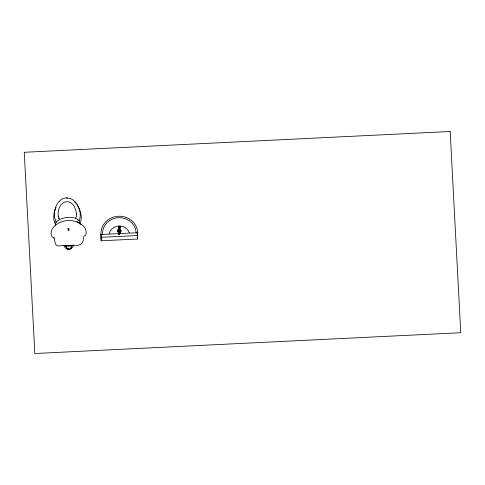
<?xml version="1.0" encoding="UTF-8"?>
<svg xmlns="http://www.w3.org/2000/svg" width="485" height="485" viewBox="0 0 485 485"><rect width="100%" height="100%" fill="white"/><g stroke="black" fill="none" stroke-linecap="round" stroke-linejoin="round"><path stroke-width="0.73" d="M118.401 227.811L118.601 228.417M119.753 227.744L119.589 228.368M119.765 227.798L119.831 227.035M118.419 227.641L118.673 227.192M80.243 224.616C80.516 214.212 59.358 216.134 55.557 223.015L55.442 225.282M83.305 237.414C84.626 250.302 67.324 243.809 60.019 245.883C54.132 247.101 55.363 240.96 53.865 237.565M101.153 240.784L100.947 234.504L137.473 232.721L137.625 235.534L137.685 239.002L101.153 240.784L100.947 234.504A18.418 17.399 -1 0 1 118.425 216.225A18.418 17.399 -1 0 1 137.734 232.709L137.285 233.461M79.273 220.572C83.305 210.296 74.369 193.582 62.171 198.947C54.478 203.773 52.562 214.722 56.296 222.639M80.571 222.124C82.395 216.801 80.413 210.987 77.903 206.228M72.344 244.937L70.295 248.944L69.058 249.672L67.063 248.302L65.596 245.725M55.969 207.301C53.956 212.291 52.604 218.286 55.011 223.373M75.745 218.135L76.442 216.474L76.442 213.509L76.448 213.818C74.211 195.473 56.648 199.293 58.194 216.413L58.194 216.104L59.37 218.935M120.098 227.222L119.583 227.38M120.007 227.362L118.789 227.216M119.868 234.146C117.637 233.982 118.892 234.837 119.862 233.812M73.453 245.568C71.689 250.357 66.166 250.599 63.929 246.028M118.407 228.393L119.765 228.326M70.489 248.593L71.38 247.635L69.937 248.963M118.413 228.841C118.061 227.78 120.559 228.102 119.692 229.296M68.537 230.102L68.743 229.557M73.841 245.113C70.865 246.259 67.245 246.428 64.172 245.586M83.414 236.644L85.596 235.183C89.173 226.01 75.66 219.572 68.021 220.651C60.188 220.329 47.5 228.095 52.034 236.825L54.271 238.068M137.734 232.709L136.224 232.958L135.4 228.677A16.872 15.944 -1 0 0 118.504 217.674A16.872 15.944 -1 0 0 102.844 230.272L102.474 234.607L100.947 234.504L101.159 234.97M69.47 249.047L68.312 249.108L67.094 248.017M101.092 237.317L137.625 235.534M66.481 198.05L67.482 198.116M67.742 249.072L68.415 249.539M77.273 219.535L77.782 219.947M74.775 202.251L75.654 203.13M118.595 234.237L118.607 233.873M76.842 204.591L77.551 205.682M65.645 245.816L66.184 246.895M58.661 218.238L58.837 218.723M137.685 239.002L137.473 232.721M118.413 228.811L118.437 229.356M119.692 229.272L119.825 232.558M118.437 229.332L118.461 229.896M119.74 229.823L119.765 230.381M118.461 229.884L118.534 231.557M118.461 230.442L118.485 230.999M119.807 231.49L119.825 232.024M118.528 231.545L118.546 232.6M118.552 232.079L118.57 232.618M119.825 232.521L119.856 233.479M118.57 232.582L118.589 233.097M118.582 233.055L118.601 233.54M119.85 233.43L119.862 233.867M118.595 233.491L118.613 233.928M119.662 226.283A1.073 1.067 0 0 1 119.455 228.393M118.51 227.889A1.073 1.067 0 0 1 119.11 226.301M118.51 227.823A1.073 1.067 0 0 1 119.019 226.265A1.073 1.067 0 0 1 120.462 227.035A1.073 1.067 0 0 1 119.455 228.326M119.504 229.829A1.219 1.152 -1 0 1 119.619 232.048M118.692 231.975A1.219 1.152 -1 0 1 118.589 229.987M118.037 231.212A1.219 1.152 -1 0 1 118.595 230.187M119.474 229.126A1.77 1.673 -1 0 1 119.48 232.442M118.57 232.333A1.77 1.673 -1 0 1 118.564 229.247M109.222 233.734A10.385 9.815 -1 0 1 118.861 225.98A10.385 9.815 -1 0 1 129.265 232.751M119.48 229.296A1.77 1.673 -1 0 1 119.48 232.612M117.849 231.975A1.77 1.673 -1 0 1 118.57 229.411M67.979 228.69L68.033 230.181L69.046 230.132L68.985 228.635L67.979 228.69M450.165 131.49L24.25 152.29L34.835 353.51L460.75 332.71L450.165 131.49M68.124 249.102L66.239 247.883L68.124 249.102M77.006 221.93L80.595 223.767L77.006 221.93"/></g></svg>
